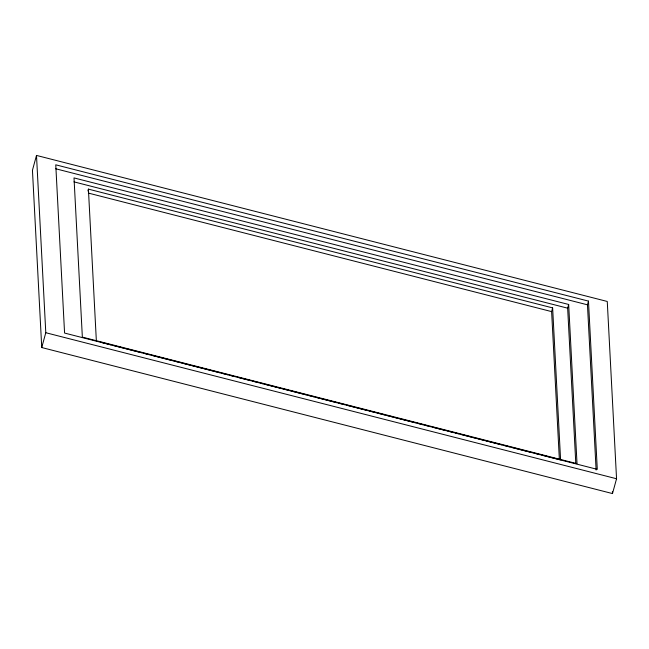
<?xml version="1.0" encoding="UTF-8"?>
<svg xmlns="http://www.w3.org/2000/svg" width="649" height="649" viewBox="0 0 649 649"><rect width="100%" height="100%" fill="white"/><g stroke="black" fill="none" stroke-linecap="round" stroke-linejoin="round"><path stroke-width="0.97" d="M36.498 155.427L32.45 170.249L41.739 347.539L612.502 493.573L616.55 478.751L607.261 301.461L36.498 155.427L45.787 332.718L41.739 347.539M87.899 190.984L88.41 189.127L552.632 307.902L560.59 459.873L551.764 457.61M559.373 459.549L551.618 311.609L552.632 307.902M575.793 463.354L567.656 308.178L568.67 304.47L74.01 177.907L82.35 337.115L577.018 463.678L568.67 304.47M596.115 470.046L587.459 304.819L588.473 301.112L55.757 164.814L64.575 333.059L597.291 469.357L588.473 301.112M55.725 168.772L587.459 304.819M73.978 181.866L567.656 308.178M88.378 193.086L551.618 311.609M100.295 342.104L111.093 344.862M113.056 345.365L116.001 346.12M117.964 346.623L123.854 348.124M125.817 348.627L141.514 352.65M143.478 353.145L149.367 354.654M151.331 355.157L171.944 360.43M173.908 360.933L179.797 362.442M181.761 362.945L189.605 364.949M191.569 365.452L202.366 368.218M204.33 368.721L220.035 372.737M221.999 373.24L227.888 374.741M229.843 375.244L232.788 375.998M237.696 377.256L250.457 380.517M252.42 381.02L258.31 382.529M260.273 383.032L263.218 383.786M265.181 384.289L275.971 387.047M277.934 387.55L280.879 388.305M282.842 388.808L288.732 390.317M290.695 390.812L306.401 394.835M308.364 395.338L314.254 396.839M316.217 397.342L319.162 398.097M321.125 398.6L336.823 402.615M338.786 403.118L344.676 404.627M346.639 405.13L354.492 407.134M356.455 407.637L367.253 410.403M369.208 410.906L375.098 412.407M377.061 412.91L384.914 414.922M386.877 415.425L392.767 416.934M394.73 417.437L397.675 418.183M399.638 418.686L415.336 422.71M417.299 423.205L423.189 424.714M425.152 425.217L428.097 425.971M433.005 427.229L445.766 430.49M447.729 430.993L453.619 432.502M455.582 433.005L458.527 433.751M460.49 434.254L471.279 437.02M473.243 437.523L476.188 438.278M478.151 438.781L484.04 440.282M486.004 440.785L501.709 444.8M503.673 445.303L509.554 446.812M511.517 447.315L532.131 452.588M534.095 453.091L539.984 454.6M541.947 455.095L549.8 457.107M45.787 332.718L616.55 478.751M612.396 491.561L612.502 493.573M88.41 189.127L96.368 341.098"/></g></svg>
